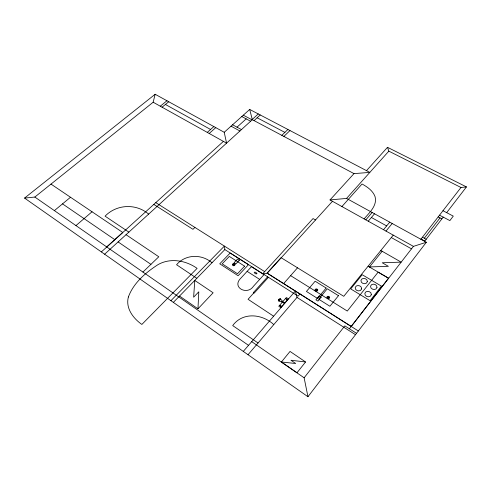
<?xml version="1.0" encoding="UTF-8"?>
<svg xmlns="http://www.w3.org/2000/svg" width="491" height="491" viewBox="0 0 491 491"><rect width="100%" height="100%" fill="white"/><g stroke="black" fill="none" stroke-linecap="round" stroke-linejoin="round"><path stroke-width="0.74" d="M197.971 308.821L198.794 291.807L193.626 297.196L194.804 280.441L213.125 292.777L197.971 308.821L179.528 296.042M153.161 102.226L155.156 94.266L224.221 132.288L226.572 143.151L153.161 102.226L34.836 197.051L24.55 198.088L307.955 396.734L426.341 242.266L346.56 198.419L330.02 199.923L353.999 173.618L369.833 172.39L249.698 109.444L224.221 132.288M424.617 241.314L443.238 217.102M446.663 212.652L466.45 186.918L387.497 147.318L366.501 170.647M424.328 238.221L440.022 217.894M420.867 239.258L460.981 187.482L466.45 186.918M349.396 328.786L413.428 246.365L426.341 242.266M307.955 396.734L304.132 377.794L344.817 325.877L356.546 333.334M305.568 361.965L297.006 372.755L281.411 361.996L290.034 351.433L305.568 361.965L290.973 360.265L295.717 363.512L281.411 361.996M393.248 235.128L343.755 296.319L281.048 257.658L267.055 273.082L351.212 326.454L388.522 278.237L378.138 272.143L347.29 311.055L290.623 275.641M369.459 267.006L382.145 251.269M385.981 231.083L392.199 223.497M383.52 229.714L389.75 222.153M368.238 221.202L374.523 213.788M365.832 219.864L372.129 212.468M248.023 354.723L297.012 297.411L295.33 291.046L243.29 351.409M299.952 293.974L298.086 296.159L224.847 249.581L224.387 246.095L170.923 300.682M364.113 218.906C369.232 212.72 377.524 205.692 375.056 196.615C372.853 190.692 367.372 186.918 362.039 183.99L341.926 206.551M281.65 301.836L282.3 301.087M282.276 302.241L278.79 306.274L280.809 307.587L288.37 298.816L286.357 297.528L282.926 301.492M283.608 283.608L297.521 267.816M346.56 198.419L388.835 151.148L387.497 147.318M267.65 276.807L253.362 292.618L254.166 293.139L268.442 277.311M253.859 292.863L248.053 299.295L273.475 316.1M315.504 219.986L313.037 218.563L262.777 273.702L267.202 273.223L332.468 201.285M247.133 271.351L240.903 278.102C231.193 287.425 247.317 295.766 253.46 286.253L263.98 274.678L251.453 266.711L247.133 271.351L259.684 279.404M173.348 302.382L224.847 249.581M194.927 227.431L192.981 229.315L153.812 204.409M142.924 272.063L158.796 256.768L126.04 234.698M283.878 136.424L289.978 130.551M281.828 135.344L287.935 129.477M254.05 120.608L260.23 114.962M258.272 113.937L252.086 119.565L353.999 173.618M104.62 254.209L252.325 119.694L249.698 109.444M237.012 127.175L246.194 118.883M106.737 246.948L122.732 232.47L50.996 184.1M101.355 251.92L223.411 141.383M209.197 133.466L215.788 127.642M207.263 132.386L213.861 126.586M75.958 225.59L92.05 211.756M54.403 210.596L70.514 197.253M162.073 107.198L168.757 101.754M160.275 106.191L166.965 100.772M24.55 198.088L155.156 94.266M369.361 266.944L388.387 266.325L382.243 262.771L401.165 262.133L380.807 250.502M388.835 151.148L460.981 187.482M442.98 210.719L453.279 216.12L449.873 220.606L439.519 215.181M257.149 117.779L284.89 132.398M438.175 216.918L441.875 218.876M243.303 115.176L252.141 119.865M241.787 116.533L250.631 121.24M232.593 124.782L241.468 129.587M231.04 126.169L239.915 130.993M422.463 237.202L426.206 239.252M421.051 239.025L424.795 241.081M371.392 217.476L386.644 225.915M165.424 104.466L210.571 129.477M330.02 199.923L413.428 246.365M391.29 237.546L411.501 248.845M368.097 266.208L388.639 278.256M155.782 202.63L264.674 271.621M267.202 273.223L358.35 330.977M297.012 297.411L355.502 334.69M285.596 298.405L287.609 299.7M148.65 214.107C136.05 203.28 116.619 204.201 105.074 216.157L128.881 232.114M284.94 302.794C282.343 302.401 281.779 299.688 280.048 298.62L278.606 299.43L278.268 300.658C280.073 301.738 282.767 301.48 284.295 303.542M279.612 305.322L281.625 306.636L279.588 305.353M212.008 262.746C201.758 253.878 185.518 254.093 176.564 264.735L196.817 278.317M273.775 324.594C262.323 313.859 242.714 311.76 232.709 325.588L258.045 343M62.517 203.875L114.796 239.651M118.11 241.922L150.927 264.354M251.711 341.644L304.132 377.794M34.836 197.051L248.526 345.339M329.087 297.374L328.448 298.154L327.485 297.552L328.123 296.773L329.087 297.374M329.688 297.307L329.338 298.375L328.565 298.669L327.7 298.559L326.883 297.62L326.963 296.889L328.006 296.257L329.283 296.632L329.688 297.307M317.168 289.948L316.523 290.709L315.584 290.12L316.222 289.359L317.168 289.948M317.763 289.88L317.407 290.93L316.64 291.218L315.781 291.108L314.983 290.187L315.069 289.469L316.112 288.849L317.376 289.217L317.763 289.88M128.378 297C125.377 308.139 133.202 318.377 141.856 324.447L197.106 268.362C185.899 260.414 170.451 257.591 158.071 264.6C145.753 272.511 133.521 282.902 128.378 297M234.483 264.551L233.796 265.275L232.937 264.717L233.624 263.998L234.483 264.551M235.066 264.489L234.63 265.484L233.863 265.754L233.047 265.656L232.353 264.784L232.489 264.103L233.556 263.514L234.747 263.863L235.066 264.489M286.456 299.485C285.498 299.688 287.008 298.503 286.456 299.485M278.943 299.823C277.415 303.99 283.362 296.147 278.943 299.823M280.637 305.856C281.19 306.212 280.993 304.886 280.637 305.856M376.984 287.505C376.131 290.93 370.085 289.629 370.564 286.13C371.442 282.73 377.438 284.025 376.984 287.505M371.313 294.766C370.453 298.24 364.34 296.914 364.85 293.366C365.734 289.917 371.804 291.237 371.313 294.766M367.323 281.736C366.452 285.105 360.468 283.853 360.953 280.373C361.842 277.028 367.784 278.274 367.323 281.736M361.609 288.904C360.738 292.323 354.686 291.053 355.208 287.523C356.104 284.129 362.113 285.394 361.609 288.904M381.427 286.143L370.091 300.713L350.715 288.917L362.186 274.702L381.427 286.143M338.489 295.686L329.891 306.249L318.641 299.172L327.294 288.763L338.489 295.686M321.145 297.233L317.941 301.093L315.916 299.817L319.125 295.969L321.145 297.233M326.147 288.021L317.493 298.411L306.433 291.451L315.136 281.214L326.147 288.021M256.897 273.254L256.173 274.046L254.185 272.769L254.909 271.983L256.897 273.254M248.464 264.661L238.123 275.727L219.741 263.808L230.162 253.025L248.464 264.661M244.592 266.165L237.491 273.739L222.184 263.827L229.328 256.412L244.592 266.165M239.313 260.285L235.932 263.851L234.103 262.673L237.484 259.119L239.313 260.285"/></g></svg>
